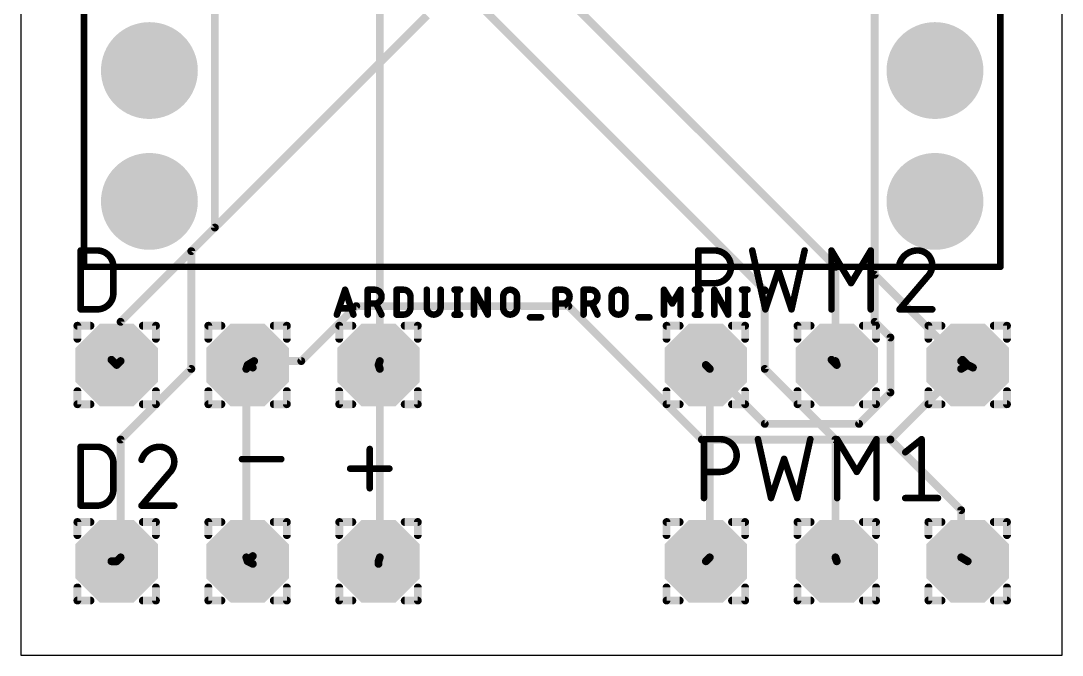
# Model space of a CAD drawing. Extents: x 0 to 20.2, y 38.2 to 79.5.
# Drawn here: x 0.05 to 20.25, y 38.18 to 50.5 of the extents above; entities that cross this region are included whole.
import ezdxf

# ---------------------------------------------------------------- set-up
doc = ezdxf.new("R2010")
doc.units = 0
for name, color, linetype in [('1', 12, 'CONTINUOUS'), ('16', 132, 'CONTINUOUS'), ('17', 110, 'CONTINUOUS'), ('20', 31, 'CONTINUOUS'), ('21', 253, 'CONTINUOUS'), ('23', 53, 'CONTINUOUS'), ('25', 253, 'CONTINUOUS'), ('27', 253, 'CONTINUOUS'), ('51', 253, 'CONTINUOUS')]:
    doc.layers.add(name, color=color, linetype=linetype)

# ---------------------------------------------------------------- blocks, each defined once
blk = doc.blocks.new('OCTAGONP')
at = {"const_width": 0.5}
blk.add_lwpolyline([(-0.25, -0.1036), (-0.25, 0.1036), (-0.1036, 0.25), (0.1036, 0.25), (0.25, 0.1036), (0.25, -0.1036), (0.1036, -0.25), (-0.1036, -0.25), (-0.25, -0.1036), (-0.25, 0.1036)], dxfattribs=at)
blk = doc.blocks.new('ROUNDP')
at = {"const_width": 0.5}
blk.add_lwpolyline([(0, -0.25, 1), (0, 0.25, 1), (0, -0.25)], format="xyb", dxfattribs=at)

msp = doc.modelspace()

# ---------------------------------------------------------------- linework, layer by layer
at = {"layer": '1', "const_width": 0.1524}
for points in [[(16.6116, 44.6532), (16.6116, 65.3796)], [(4.4196, 57.15), (15.8496, 45.72)], [(7.9248, 50.5968), (1.9812, 44.6532)], [(15.8496, 45.72), (15.8496, 43.8912)], [(6.5532, 44.958), (5.4864, 43.8912)], [(10.668, 44.958), (6.5532, 44.958)], [(13.2588, 42.3672), (10.668, 44.958)], [(1.9812, 44.6532), (1.9812, 43.8912)], [(16.9164, 44.3484), (16.6116, 44.6532)], [(16.9164, 43.2816), (16.9164, 44.3484)], [(1.8034, 43.9166), (1.905, 43.815)], [(1.9812, 43.8912), (1.905, 43.815)], [(4.4196, 43.7388), (4.445, 43.815)], [(4.572, 43.8912), (4.445, 43.815)], [(4.5466, 43.7642), (4.445, 43.815)], [(5.4864, 43.8912), (4.572, 43.8912)], [(7.0104, 43.7388), (6.985, 43.815)], [(13.335, 43.815), (14.478, 42.672)], [(15.7734, 43.9166), (15.875, 43.815)], [(15.8496, 43.8912), (15.875, 43.815)], [(18.288, 43.7388), (18.415, 43.815)], [(18.5166, 43.7642), (18.415, 43.815)], [(4.4196, 43.7388), (4.4196, 40.0812)], [(7.0104, 43.7388), (7.0104, 40.0812)], [(18.288, 43.7388), (16.9164, 42.3672)], [(16.3068, 42.672), (16.9164, 43.2816)], [(14.478, 42.672), (16.3068, 42.672)], [(16.9164, 42.3672), (13.2588, 42.3672)], [(16.9164, 42.3672), (18.288, 40.9956)], [(18.288, 40.9956), (18.288, 40.0812)], [(4.4196, 40.0812), (4.445, 40.005)], [(4.5466, 40.1066), (4.445, 40.005)], [(4.5466, 39.9542), (4.445, 40.005)], [(7.0104, 40.0812), (6.985, 40.005)], [(18.288, 40.0812), (18.415, 40.005)]]:
    msp.add_lwpolyline(points, dxfattribs=at)
at = {"layer": '1', "const_width": 0.0762}
for points in [[(15.8877, 45.72, 1), (15.8115, 45.72)], [(15.8227, 45.6931, 1), (15.8765, 45.7469)], [(6.5532, 44.9961, 1), (6.5532, 44.9199)], [(6.5801, 44.9311, 1), (6.5263, 44.9849)], [(10.6949, 44.9849, 1), (10.6411, 44.9311)], [(10.668, 44.9199, 1), (10.668, 44.9961)], [(2.0193, 44.6532, 1), (1.9431, 44.6532)], [(1.9543, 44.6801, 1), (2.0081, 44.6263)], [(16.5735, 44.6532, 1), (16.6497, 44.6532)], [(16.6385, 44.6801, 1), (16.5847, 44.6263)], [(16.9545, 44.3484, 1), (16.8783, 44.3484)], [(16.8895, 44.3215, 1), (16.9433, 44.3753)], [(1.8303, 43.9435, 1), (1.7765, 43.8897)], [(1.8781, 43.8419, 1), (1.9319, 43.7881)], [(1.8781, 43.7881, 1), (1.9319, 43.8419)], [(1.9431, 43.8912, 1), (2.0193, 43.8912)], [(2.0081, 43.8643, 1), (1.9543, 43.9181)], [(4.462, 43.8491, 1), (4.428, 43.7809)], [(4.4254, 43.8477, 1), (4.4646, 43.7823)], [(4.4811, 43.803, 1), (4.4089, 43.827)], [(4.572, 43.9293, 1), (4.572, 43.8531)], [(4.5916, 43.8585, 1), (4.5524, 43.9239)], [(5.4595, 43.9181, 1), (5.5133, 43.8643)], [(5.4864, 43.8531, 1), (5.4864, 43.9293)], [(7.0211, 43.827, 1), (6.9489, 43.803)], [(13.3619, 43.8419, 1), (13.3081, 43.7881)], [(15.8003, 43.9435, 1), (15.7465, 43.8897)], [(15.8115, 43.8912, 1), (15.8877, 43.8912)], [(15.8857, 43.9032, 1), (15.8135, 43.8792)], [(15.8389, 43.803, 1), (15.9111, 43.827)], [(15.8481, 43.7881, 1), (15.9019, 43.8419)], [(18.432, 43.8491, 1), (18.398, 43.7809)], [(18.4346, 43.7823, 1), (18.3954, 43.8477)], [(4.4577, 43.7388, 1), (4.3815, 43.7388)], [(4.3835, 43.7508, 1), (4.4557, 43.7268)], [(4.5296, 43.7301, 1), (4.5636, 43.7983)], [(7.0485, 43.7388, 1), (6.9723, 43.7388)], [(6.9743, 43.7268, 1), (7.0465, 43.7508)], [(18.2684, 43.7715, 1), (18.3076, 43.7061)], [(18.3149, 43.7119, 1), (18.2611, 43.7657)], [(18.4996, 43.7301, 1), (18.5336, 43.7983)], [(16.8783, 43.2816, 1), (16.9545, 43.2816)], [(16.9433, 43.2547, 1), (16.8895, 43.3085)], [(14.478, 42.7101, 1), (14.478, 42.6339)], [(14.4511, 42.6451, 1), (14.5049, 42.6989)], [(16.2799, 42.6989, 1), (16.3337, 42.6451)], [(16.3068, 42.6339, 1), (16.3068, 42.7101)], [(13.2588, 42.4053, 1), (13.2588, 42.3291)], [(13.2319, 42.3403, 1), (13.2857, 42.3941)], [(16.9433, 42.3941, 1), (16.8895, 42.3403)], [(16.8895, 42.3941, 1), (16.9433, 42.3403)], [(16.9164, 42.3291, 1), (16.9164, 42.4053)], [(18.3261, 40.9956, 1), (18.2499, 40.9956)], [(18.2611, 40.9687, 1), (18.3149, 41.0225)], [(4.3815, 40.0812, 1), (4.4577, 40.0812)], [(4.4557, 40.0932, 1), (4.3835, 40.0692)], [(4.462, 40.0391, 1), (4.428, 39.9709)], [(4.4181, 40.0319, 1), (4.4719, 39.9781)], [(4.4089, 39.993, 1), (4.4811, 40.017)], [(4.5735, 40.0797, 1), (4.5197, 40.1335)], [(4.5296, 39.9201, 1), (4.5636, 39.9883)], [(6.9489, 40.017, 1), (7.0211, 39.993)], [(6.9723, 40.0812, 1), (7.0485, 40.0812)], [(7.0465, 40.0692, 1), (6.9743, 40.0932)], [(18.3076, 40.1139, 1), (18.2684, 40.0485)], [(18.2499, 40.0812, 1), (18.3261, 40.0812)], [(18.3954, 39.9723, 1), (18.4346, 40.0377)]]:
    msp.add_lwpolyline(points, format="xyb", dxfattribs=at)
at = {"layer": '16', "const_width": 0.1524}
for points in [[(16.6116, 45.5676), (16.6116, 70.4088)], [(7.0104, 58.9788), (7.0104, 43.8912)], [(3.81, 58.8264), (3.81, 46.482)], [(7.3152, 52.4256), (14.478, 45.2628)], [(3.81, 46.482), (3.3528, 46.0248)], [(3.3528, 46.0248), (3.3528, 43.7388)], [(18.288, 43.8912), (16.6116, 45.5676)], [(14.478, 45.2628), (14.478, 43.7388)], [(7.0104, 43.8912), (6.985, 43.815)], [(13.4112, 43.7388), (13.335, 43.815)], [(18.288, 43.8912), (18.415, 43.815)], [(18.415, 43.815), (18.3134, 43.9166)], [(3.3528, 43.7388), (1.9812, 42.3672)], [(13.4112, 43.7388), (13.4112, 40.0812)], [(14.478, 43.7388), (15.8496, 42.3672)], [(1.9812, 42.3672), (1.9812, 40.0812)], [(15.8496, 42.3672), (15.8496, 40.0812)], [(1.8034, 40.005), (1.905, 40.005)], [(1.9812, 40.0812), (1.905, 40.005)], [(6.985, 39.9542), (6.985, 40.005)], [(13.4112, 40.0812), (13.335, 40.005)], [(15.8496, 40.0812), (15.875, 40.005)]]:
    msp.add_lwpolyline(points, dxfattribs=at)
at = {"layer": '16', "const_width": 0.0762}
for points in [[(3.7719, 46.482, 1), (3.8481, 46.482)], [(3.8369, 46.4551, 1), (3.7831, 46.5089)], [(3.3909, 46.0248, 1), (3.3147, 46.0248)], [(3.3259, 46.0517, 1), (3.3797, 45.9979)], [(16.5735, 45.5676, 1), (16.6497, 45.5676)], [(16.6385, 45.5945, 1), (16.5847, 45.5407)], [(14.5161, 45.2628, 1), (14.4399, 45.2628)], [(14.4511, 45.2359, 1), (14.5049, 45.2897)], [(6.9489, 43.827, 1), (7.0211, 43.803)], [(6.9723, 43.8912, 1), (7.0485, 43.8912)], [(7.0465, 43.8792, 1), (6.9743, 43.9032)], [(13.3619, 43.8419, 1), (13.3081, 43.7881)], [(18.3076, 43.9239, 1), (18.2684, 43.8585)], [(18.2611, 43.8643, 1), (18.3149, 43.9181)], [(18.3403, 43.9435, 1), (18.2865, 43.8897)], [(18.3881, 43.7881, 1), (18.4419, 43.8419)], [(18.3954, 43.7823, 1), (18.4346, 43.8477)], [(3.3147, 43.7388, 1), (3.3909, 43.7388)], [(3.3797, 43.7119, 1), (3.3259, 43.7657)], [(13.4493, 43.7388, 1), (13.3731, 43.7388)], [(13.3843, 43.7119, 1), (13.4381, 43.7657)], [(14.4399, 43.7388, 1), (14.5161, 43.7388)], [(14.5049, 43.7657, 1), (14.4511, 43.7119)], [(2.0193, 42.3672, 1), (1.9431, 42.3672)], [(1.9543, 42.3941, 1), (2.0081, 42.3403)], [(15.8877, 42.3672, 1), (15.8115, 42.3672)], [(15.8227, 42.3403, 1), (15.8765, 42.3941)], [(1.8034, 40.0431, 1), (1.8034, 39.9669)], [(1.8781, 40.0319, 1), (1.9319, 39.9781)], [(1.905, 39.9669, 1), (1.905, 40.0431)], [(1.9431, 40.0812, 1), (2.0193, 40.0812)], [(2.0081, 40.0543, 1), (1.9543, 40.1081)], [(7.0231, 40.005, 1), (6.9469, 40.005)], [(13.3081, 40.0319, 1), (13.3619, 39.9781)], [(13.3731, 40.0812, 1), (13.4493, 40.0812)], [(13.4381, 40.0543, 1), (13.3843, 40.1081)], [(15.8115, 40.0812, 1), (15.8877, 40.0812)], [(15.8857, 40.0932, 1), (15.8135, 40.0692)], [(15.8389, 39.993, 1), (15.9111, 40.017)], [(6.9469, 39.9542, 1), (7.0231, 39.9542)]]:
    msp.add_lwpolyline(points, format="xyb", dxfattribs=at)
at = {"layer": '20'}
for p, q in [((0.0457, 79.4387), (0.0457, 38.1825)), ((20.2478, 38.1825), (20.2478, 79.4387)), ((0.0457, 38.1825), (20.2478, 38.1825))]:
    msp.add_line(p, q, dxfattribs=at)
at = {"layer": '21', "const_width": 0.1524}
for points in [[(1.397, 44.577), (1.143, 44.577)], [(1.143, 44.577), (1.143, 44.323)], [(2.667, 44.577), (2.413, 44.577)], [(2.667, 44.323), (2.667, 44.577)], [(3.937, 44.577), (3.683, 44.577)], [(3.683, 44.577), (3.683, 44.323)], [(5.207, 44.577), (4.953, 44.577)], [(5.207, 44.323), (5.207, 44.577)], [(6.477, 44.577), (6.223, 44.577)], [(6.223, 44.577), (6.223, 44.323)], [(7.747, 44.577), (7.493, 44.577)], [(7.747, 44.323), (7.747, 44.577)], [(12.827, 44.577), (12.573, 44.577)], [(12.573, 44.577), (12.573, 44.323)], [(14.097, 44.577), (13.843, 44.577)], [(14.097, 44.323), (14.097, 44.577)], [(15.367, 44.577), (15.113, 44.577)], [(15.113, 44.577), (15.113, 44.323)], [(16.637, 44.577), (16.383, 44.577)], [(16.637, 44.323), (16.637, 44.577)], [(17.907, 44.577), (17.653, 44.577)], [(17.653, 44.577), (17.653, 44.323)], [(19.177, 44.577), (18.923, 44.577)], [(19.177, 44.323), (19.177, 44.577)], [(1.143, 43.307), (1.143, 43.053)], [(2.667, 43.053), (2.667, 43.307)], [(3.683, 43.307), (3.683, 43.053)], [(5.207, 43.053), (5.207, 43.307)], [(6.223, 43.307), (6.223, 43.053)], [(7.747, 43.053), (7.747, 43.307)], [(12.573, 43.307), (12.573, 43.053)], [(14.097, 43.053), (14.097, 43.307)], [(15.113, 43.307), (15.113, 43.053)], [(16.637, 43.053), (16.637, 43.307)], [(17.653, 43.307), (17.653, 43.053)], [(19.177, 43.053), (19.177, 43.307)], [(1.143, 43.053), (1.397, 43.053)], [(2.413, 43.053), (2.667, 43.053)], [(3.683, 43.053), (3.937, 43.053)], [(4.953, 43.053), (5.207, 43.053)], [(6.223, 43.053), (6.477, 43.053)], [(7.493, 43.053), (7.747, 43.053)], [(12.573, 43.053), (12.827, 43.053)], [(13.843, 43.053), (14.097, 43.053)], [(15.113, 43.053), (15.367, 43.053)], [(16.383, 43.053), (16.637, 43.053)], [(17.653, 43.053), (17.907, 43.053)], [(18.923, 43.053), (19.177, 43.053)], [(1.397, 40.767), (1.143, 40.767)], [(1.143, 40.767), (1.143, 40.513)], [(2.667, 40.767), (2.413, 40.767)], [(2.667, 40.513), (2.667, 40.767)], [(3.937, 40.767), (3.683, 40.767)], [(3.683, 40.767), (3.683, 40.513)], [(5.207, 40.767), (4.953, 40.767)], [(5.207, 40.513), (5.207, 40.767)], [(6.477, 40.767), (6.223, 40.767)], [(6.223, 40.767), (6.223, 40.513)], [(7.747, 40.767), (7.493, 40.767)], [(7.747, 40.513), (7.747, 40.767)], [(12.827, 40.767), (12.573, 40.767)], [(12.573, 40.767), (12.573, 40.513)], [(14.097, 40.767), (13.843, 40.767)], [(14.097, 40.513), (14.097, 40.767)], [(15.367, 40.767), (15.113, 40.767)], [(15.113, 40.767), (15.113, 40.513)], [(16.637, 40.767), (16.383, 40.767)], [(16.637, 40.513), (16.637, 40.767)], [(17.907, 40.767), (17.653, 40.767)], [(17.653, 40.767), (17.653, 40.513)], [(19.177, 40.767), (18.923, 40.767)], [(19.177, 40.513), (19.177, 40.767)], [(1.143, 39.497), (1.143, 39.243)], [(2.667, 39.243), (2.667, 39.497)], [(3.683, 39.497), (3.683, 39.243)], [(5.207, 39.243), (5.207, 39.497)], [(6.223, 39.497), (6.223, 39.243)], [(7.747, 39.243), (7.747, 39.497)], [(12.573, 39.497), (12.573, 39.243)], [(14.097, 39.243), (14.097, 39.497)], [(15.113, 39.497), (15.113, 39.243)], [(16.637, 39.243), (16.637, 39.497)], [(17.653, 39.497), (17.653, 39.243)], [(19.177, 39.243), (19.177, 39.497)], [(1.143, 39.243), (1.397, 39.243)], [(2.413, 39.243), (2.667, 39.243)], [(3.683, 39.243), (3.937, 39.243)], [(4.953, 39.243), (5.207, 39.243)], [(6.223, 39.243), (6.477, 39.243)], [(7.493, 39.243), (7.747, 39.243)], [(12.573, 39.243), (12.827, 39.243)], [(13.843, 39.243), (14.097, 39.243)], [(15.113, 39.243), (15.367, 39.243)], [(16.383, 39.243), (16.637, 39.243)], [(17.653, 39.243), (17.907, 39.243)], [(18.923, 39.243), (19.177, 39.243)]]:
    msp.add_lwpolyline(points, dxfattribs=at)
at = {"layer": '21', "const_width": 0.0762}
for points in [[(1.143, 44.6151, 1), (1.143, 44.5389)], [(1.1811, 44.577, 1), (1.1049, 44.577)], [(1.397, 44.5389, 1), (1.397, 44.6151)], [(2.413, 44.6151, 1), (2.413, 44.5389)], [(2.7051, 44.577, 1), (2.6289, 44.577)], [(2.667, 44.5389, 1), (2.667, 44.6151)], [(3.683, 44.6151, 1), (3.683, 44.5389)], [(3.7211, 44.577, 1), (3.6449, 44.577)], [(3.937, 44.5389, 1), (3.937, 44.6151)], [(4.953, 44.6151, 1), (4.953, 44.5389)], [(5.2451, 44.577, 1), (5.1689, 44.577)], [(5.207, 44.5389, 1), (5.207, 44.6151)], [(6.223, 44.6151, 1), (6.223, 44.5389)], [(6.2611, 44.577, 1), (6.1849, 44.577)], [(6.477, 44.5389, 1), (6.477, 44.6151)], [(7.493, 44.6151, 1), (7.493, 44.5389)], [(7.7851, 44.577, 1), (7.7089, 44.577)], [(7.747, 44.5389, 1), (7.747, 44.6151)], [(12.573, 44.6151, 1), (12.573, 44.5389)], [(12.6111, 44.577, 1), (12.5349, 44.577)], [(12.827, 44.5389, 1), (12.827, 44.6151)], [(13.843, 44.6151, 1), (13.843, 44.5389)], [(14.1351, 44.577, 1), (14.0589, 44.577)], [(14.097, 44.5389, 1), (14.097, 44.6151)], [(15.113, 44.6151, 1), (15.113, 44.5389)], [(15.1511, 44.577, 1), (15.0749, 44.577)], [(15.367, 44.5389, 1), (15.367, 44.6151)], [(16.383, 44.6151, 1), (16.383, 44.5389)], [(16.6751, 44.577, 1), (16.5989, 44.577)], [(16.637, 44.5389, 1), (16.637, 44.6151)], [(17.653, 44.6151, 1), (17.653, 44.5389)], [(17.6911, 44.577, 1), (17.6149, 44.577)], [(17.907, 44.5389, 1), (17.907, 44.6151)], [(18.923, 44.6151, 1), (18.923, 44.5389)], [(19.2151, 44.577, 1), (19.1389, 44.577)], [(19.177, 44.5389, 1), (19.177, 44.6151)], [(1.1049, 44.323, 1), (1.1811, 44.323)], [(2.6289, 44.323, 1), (2.7051, 44.323)], [(3.6449, 44.323, 1), (3.7211, 44.323)], [(5.1689, 44.323, 1), (5.2451, 44.323)], [(6.1849, 44.323, 1), (6.2611, 44.323)], [(7.7089, 44.323, 1), (7.7851, 44.323)], [(12.5349, 44.323, 1), (12.6111, 44.323)], [(14.0589, 44.323, 1), (14.1351, 44.323)], [(15.0749, 44.323, 1), (15.1511, 44.323)], [(16.5989, 44.323, 1), (16.6751, 44.323)], [(17.6149, 44.323, 1), (17.6911, 44.323)], [(19.1389, 44.323, 1), (19.2151, 44.323)], [(1.1811, 43.307, 1), (1.1049, 43.307)], [(2.7051, 43.307, 1), (2.6289, 43.307)], [(3.7211, 43.307, 1), (3.6449, 43.307)], [(5.2451, 43.307, 1), (5.1689, 43.307)], [(6.2611, 43.307, 1), (6.1849, 43.307)], [(7.7851, 43.307, 1), (7.7089, 43.307)], [(12.6111, 43.307, 1), (12.5349, 43.307)], [(14.1351, 43.307, 1), (14.0589, 43.307)], [(15.1511, 43.307, 1), (15.0749, 43.307)], [(16.6751, 43.307, 1), (16.5989, 43.307)], [(17.6911, 43.307, 1), (17.6149, 43.307)], [(19.2151, 43.307, 1), (19.1389, 43.307)], [(1.143, 43.0911, 1), (1.143, 43.0149)], [(1.1049, 43.053, 1), (1.1811, 43.053)], [(1.397, 43.0149, 1), (1.397, 43.0911)], [(2.413, 43.0911, 1), (2.413, 43.0149)], [(2.6289, 43.053, 1), (2.7051, 43.053)], [(2.667, 43.0149, 1), (2.667, 43.0911)], [(3.683, 43.0911, 1), (3.683, 43.0149)], [(3.6449, 43.053, 1), (3.7211, 43.053)], [(3.937, 43.0149, 1), (3.937, 43.0911)], [(4.953, 43.0911, 1), (4.953, 43.0149)], [(5.1689, 43.053, 1), (5.2451, 43.053)], [(5.207, 43.0149, 1), (5.207, 43.0911)], [(6.223, 43.0911, 1), (6.223, 43.0149)], [(6.1849, 43.053, 1), (6.2611, 43.053)], [(6.477, 43.0149, 1), (6.477, 43.0911)], [(7.493, 43.0911, 1), (7.493, 43.0149)], [(7.7089, 43.053, 1), (7.7851, 43.053)], [(7.747, 43.0149, 1), (7.747, 43.0911)], [(12.573, 43.0911, 1), (12.573, 43.0149)], [(12.5349, 43.053, 1), (12.6111, 43.053)], [(12.827, 43.0149, 1), (12.827, 43.0911)], [(13.843, 43.0911, 1), (13.843, 43.0149)], [(14.0589, 43.053, 1), (14.1351, 43.053)], [(14.097, 43.0149, 1), (14.097, 43.0911)], [(15.113, 43.0911, 1), (15.113, 43.0149)], [(15.0749, 43.053, 1), (15.1511, 43.053)], [(15.367, 43.0149, 1), (15.367, 43.0911)], [(16.383, 43.0911, 1), (16.383, 43.0149)], [(16.5989, 43.053, 1), (16.6751, 43.053)], [(16.637, 43.0149, 1), (16.637, 43.0911)], [(17.653, 43.0911, 1), (17.653, 43.0149)], [(17.6149, 43.053, 1), (17.6911, 43.053)], [(17.907, 43.0149, 1), (17.907, 43.0911)], [(18.923, 43.0911, 1), (18.923, 43.0149)], [(19.1389, 43.053, 1), (19.2151, 43.053)], [(19.177, 43.0149, 1), (19.177, 43.0911)], [(1.143, 40.8051, 1), (1.143, 40.7289)], [(1.1811, 40.767, 1), (1.1049, 40.767)], [(1.397, 40.7289, 1), (1.397, 40.8051)], [(2.413, 40.8051, 1), (2.413, 40.7289)], [(2.7051, 40.767, 1), (2.6289, 40.767)], [(2.667, 40.7289, 1), (2.667, 40.8051)], [(3.683, 40.8051, 1), (3.683, 40.7289)], [(3.7211, 40.767, 1), (3.6449, 40.767)], [(3.937, 40.7289, 1), (3.937, 40.8051)], [(4.953, 40.8051, 1), (4.953, 40.7289)], [(5.2451, 40.767, 1), (5.1689, 40.767)], [(5.207, 40.7289, 1), (5.207, 40.8051)], [(6.223, 40.8051, 1), (6.223, 40.7289)], [(6.2611, 40.767, 1), (6.1849, 40.767)], [(6.477, 40.7289, 1), (6.477, 40.8051)], [(7.493, 40.8051, 1), (7.493, 40.7289)], [(7.7851, 40.767, 1), (7.7089, 40.767)], [(7.747, 40.7289, 1), (7.747, 40.8051)], [(12.573, 40.8051, 1), (12.573, 40.7289)], [(12.6111, 40.767, 1), (12.5349, 40.767)], [(12.827, 40.7289, 1), (12.827, 40.8051)], [(13.843, 40.8051, 1), (13.843, 40.7289)], [(14.1351, 40.767, 1), (14.0589, 40.767)], [(14.097, 40.7289, 1), (14.097, 40.8051)], [(15.113, 40.8051, 1), (15.113, 40.7289)], [(15.1511, 40.767, 1), (15.0749, 40.767)], [(15.367, 40.7289, 1), (15.367, 40.8051)], [(16.383, 40.8051, 1), (16.383, 40.7289)], [(16.6751, 40.767, 1), (16.5989, 40.767)], [(16.637, 40.7289, 1), (16.637, 40.8051)], [(17.653, 40.8051, 1), (17.653, 40.7289)], [(17.6911, 40.767, 1), (17.6149, 40.767)], [(17.907, 40.7289, 1), (17.907, 40.8051)], [(18.923, 40.8051, 1), (18.923, 40.7289)], [(19.2151, 40.767, 1), (19.1389, 40.767)], [(19.177, 40.7289, 1), (19.177, 40.8051)], [(1.1049, 40.513, 1), (1.1811, 40.513)], [(2.6289, 40.513, 1), (2.7051, 40.513)], [(3.6449, 40.513, 1), (3.7211, 40.513)], [(5.1689, 40.513, 1), (5.2451, 40.513)], [(6.1849, 40.513, 1), (6.2611, 40.513)], [(7.7089, 40.513, 1), (7.7851, 40.513)], [(12.5349, 40.513, 1), (12.6111, 40.513)], [(14.0589, 40.513, 1), (14.1351, 40.513)], [(15.0749, 40.513, 1), (15.1511, 40.513)], [(16.5989, 40.513, 1), (16.6751, 40.513)], [(17.6149, 40.513, 1), (17.6911, 40.513)], [(19.1389, 40.513, 1), (19.2151, 40.513)], [(1.1811, 39.497, 1), (1.1049, 39.497)], [(2.7051, 39.497, 1), (2.6289, 39.497)], [(3.7211, 39.497, 1), (3.6449, 39.497)], [(5.2451, 39.497, 1), (5.1689, 39.497)], [(6.2611, 39.497, 1), (6.1849, 39.497)], [(7.7851, 39.497, 1), (7.7089, 39.497)], [(12.6111, 39.497, 1), (12.5349, 39.497)], [(14.1351, 39.497, 1), (14.0589, 39.497)], [(15.1511, 39.497, 1), (15.0749, 39.497)], [(16.6751, 39.497, 1), (16.5989, 39.497)], [(17.6911, 39.497, 1), (17.6149, 39.497)], [(19.2151, 39.497, 1), (19.1389, 39.497)], [(1.143, 39.2811, 1), (1.143, 39.2049)], [(1.1049, 39.243, 1), (1.1811, 39.243)], [(1.397, 39.2049, 1), (1.397, 39.2811)], [(2.413, 39.2811, 1), (2.413, 39.2049)], [(2.6289, 39.243, 1), (2.7051, 39.243)], [(2.667, 39.2049, 1), (2.667, 39.2811)], [(3.683, 39.2811, 1), (3.683, 39.2049)], [(3.6449, 39.243, 1), (3.7211, 39.243)], [(3.937, 39.2049, 1), (3.937, 39.2811)], [(4.953, 39.2811, 1), (4.953, 39.2049)], [(5.1689, 39.243, 1), (5.2451, 39.243)], [(5.207, 39.2049, 1), (5.207, 39.2811)], [(6.223, 39.2811, 1), (6.223, 39.2049)], [(6.1849, 39.243, 1), (6.2611, 39.243)], [(6.477, 39.2049, 1), (6.477, 39.2811)], [(7.493, 39.2811, 1), (7.493, 39.2049)], [(7.7089, 39.243, 1), (7.7851, 39.243)], [(7.747, 39.2049, 1), (7.747, 39.2811)], [(12.573, 39.2811, 1), (12.573, 39.2049)], [(12.5349, 39.243, 1), (12.6111, 39.243)], [(12.827, 39.2049, 1), (12.827, 39.2811)], [(13.843, 39.2811, 1), (13.843, 39.2049)], [(14.0589, 39.243, 1), (14.1351, 39.243)], [(14.097, 39.2049, 1), (14.097, 39.2811)], [(15.113, 39.2811, 1), (15.113, 39.2049)], [(15.0749, 39.243, 1), (15.1511, 39.243)], [(15.367, 39.2049, 1), (15.367, 39.2811)], [(16.383, 39.2811, 1), (16.383, 39.2049)], [(16.5989, 39.243, 1), (16.6751, 39.243)], [(16.637, 39.2049, 1), (16.637, 39.2811)], [(17.653, 39.2811, 1), (17.653, 39.2049)], [(17.6149, 39.243, 1), (17.6911, 39.243)], [(17.907, 39.2049, 1), (17.907, 39.2811)], [(18.923, 39.2811, 1), (18.923, 39.2049)], [(19.1389, 39.243, 1), (19.2151, 39.243)], [(19.177, 39.2049, 1), (19.177, 39.2811)]]:
    msp.add_lwpolyline(points, format="xyb", dxfattribs=at)
at = {"layer": '23'}
for p in [(1.905, 43.815), (4.445, 43.815), (6.985, 43.815), (13.335, 43.815), (15.875, 43.815), (18.415, 43.815), (1.905, 40.005), (4.445, 40.005), (6.985, 40.005), (13.335, 40.005), (15.875, 40.005), (18.415, 40.005)]:
    msp.add_point(p, dxfattribs=at)
at = {"layer": '25'}
for points, const_width in [([(1.2065, 46.0693, 1), (1.2065, 46.0057)], 0.0635), ([(1.2383, 46.0375, 1), (1.1748, 46.0375)], 0.0635), ([(1.524, 46.0693, 1), (1.524, 46.0057)], 0.0635), ([(1.8415, 45.72, 0.4142), (1.524, 46.0375)], 0.127), ([(1.524, 46.0057, 1), (1.524, 46.0693)], 0.0635), ([(13.1877, 46.0693, 1), (13.1877, 46.0057)], 0.0635), ([(13.2194, 46.0375, 1), (13.1559, 46.0375)], 0.0635), ([(13.5052, 46.0693, 1), (13.5052, 46.0057)], 0.0635), ([(13.5052, 45.4025, 1), (13.5052, 46.0375)], 0.127), ([(13.5052, 46.0057, 1), (13.5052, 46.0693)], 0.0635), ([(14.2664, 46.0444, 1), (14.2044, 46.0306)], 0.0635), ([(15.2824, 46.0306, 1), (15.2204, 46.0444)], 0.0635), ([(15.8039, 46.0375, 1), (15.7404, 46.0375)], 0.0635), ([(15.7994, 46.0538, 1), (15.7449, 46.0212)], 0.0635), ([(16.5659, 46.0375, 1), (16.5024, 46.0375)], 0.0635), ([(16.5614, 46.0212, 1), (16.5069, 46.0538)], 0.0635), ([(17.4422, 46.0375, 0.3252), (17.0929, 45.7835)], 0.127), ([(17.4422, 46.0693, 1), (17.4422, 46.0057)], 0.0635), ([(17.7279, 45.7518, 0.4142), (17.4422, 46.0375)], 0.127), ([(17.4422, 46.0057, 1), (17.4422, 46.0693)], 0.0635), ([(1.8733, 45.72, 1), (1.8098, 45.72)], 0.0635), ([(1.8098, 45.72, 1), (1.8733, 45.72)], 0.0635), ([(14.7735, 45.6665, 1), (14.7133, 45.6465)], 0.0635), ([(14.7735, 45.6465, 1), (14.7133, 45.6665)], 0.0635), ([(17.0627, 45.7933, 1), (17.1231, 45.7737)], 0.0635), ([(17.6327, 45.5295, 0.2053), (17.7279, 45.7518)], 0.127), ([(17.7597, 45.7518, 1), (17.6962, 45.7517)], 0.0635), ([(17.6962, 45.7518, 1), (17.7597, 45.7518)], 0.0635), ([(13.1877, 45.4343, 1), (13.1877, 45.3708)], 0.0635), ([(13.5052, 45.4343, 1), (13.5052, 45.3708)], 0.0635), ([(13.5052, 45.3708, 1), (13.5052, 45.4343)], 0.0635), ([(17.6108, 45.5525, 1), (17.6546, 45.5065)], 0.0635), ([(17.6569, 45.5089, 1), (17.6085, 45.5501)], 0.0635), ([(1.524, 44.8945, 0.4142), (1.8415, 45.212)], 0.127), ([(1.8733, 45.212, 1), (1.8098, 45.212)], 0.0635), ([(16.1259, 45.4188, 1), (16.1804, 45.3862)], 0.0635), ([(16.1259, 45.3862, 1), (16.1804, 45.4188)], 0.0635), ([(1.8098, 45.212, 1), (1.8733, 45.212)], 0.0635), ([(1.2065, 44.9263, 1), (1.2065, 44.8627)], 0.0635), ([(1.1748, 44.8945, 1), (1.2383, 44.8945)], 0.0635), ([(1.524, 44.9263, 1), (1.524, 44.8627)], 0.0635), ([(1.524, 44.8627, 1), (1.524, 44.9263)], 0.0635), ([(13.1559, 44.8945, 1), (13.2194, 44.8945)], 0.0635), ([(14.4593, 44.9045, 1), (14.5195, 44.8845)], 0.0635), ([(14.4584, 44.8876, 1), (14.5204, 44.9014)], 0.0635), ([(14.9664, 44.9014, 1), (15.0284, 44.8876)], 0.0635), ([(14.9673, 44.8845, 1), (15.0275, 44.9045)], 0.0635), ([(15.7404, 44.8945, 1), (15.8039, 44.8945)], 0.0635), ([(16.5024, 44.8945, 1), (16.5659, 44.8945)], 0.0635), ([(17.0929, 44.9263, 1), (17.0929, 44.8627)], 0.0635), ([(17.0687, 44.9151, 1), (17.1171, 44.8739)], 0.0635), ([(17.7279, 44.8627, 1), (17.7279, 44.9263)], 0.0635), ([(13.3299, 42.3748, 1), (13.2664, 42.3748)], 0.0635), ([(13.2982, 42.4066, 1), (13.2982, 42.3431)], 0.0635), ([(13.6157, 41.7398, 1), (13.6157, 42.3748)], 0.127), ([(13.6157, 42.4066, 1), (13.6157, 42.3431)], 0.0635), ([(13.6157, 42.3431, 1), (13.6157, 42.4066)], 0.0635), ([(14.3769, 42.3817, 1), (14.3149, 42.3679)], 0.0635), ([(15.3929, 42.3679, 1), (15.3309, 42.3817)], 0.0635), ([(15.9144, 42.3748, 1), (15.8509, 42.3748)], 0.0635), ([(15.9098, 42.3912, 1), (15.8554, 42.3585)], 0.0635), ([(16.6764, 42.3748, 1), (16.6129, 42.3748)], 0.0635), ([(16.6718, 42.3585, 1), (16.6174, 42.3912)], 0.0635), ([(17.5527, 42.3748, 1), (17.4892, 42.3748)], 0.0635), ([(17.5408, 42.35, 1), (17.5011, 42.3996)], 0.0635), ([(1.2065, 42.2593, 1), (1.2065, 42.1957)], 0.0635), ([(1.2383, 42.2275, 1), (1.1748, 42.2275)], 0.0635), ([(1.524, 42.2593, 1), (1.524, 42.1957)], 0.0635), ([(1.8415, 41.91, 0.4142), (1.524, 42.2275)], 0.127), ([(1.524, 42.1957, 1), (1.524, 42.2593)], 0.0635), ([(2.7369, 42.2275, 0.3252), (2.3876, 41.9735)], 0.127), ([(2.7369, 42.2593, 1), (2.7369, 42.1957)], 0.0635), ([(3.0226, 41.9417, 0.4142), (2.7369, 42.2275)], 0.127), ([(2.7368, 42.1957, 1), (2.7369, 42.2593)], 0.0635), ([(6.8466, 42.1843, 1), (6.7831, 42.1843)], 0.0635), ([(4.3358, 42.0192, 1), (4.3358, 41.9557)], 0.0635), ([(5.0978, 41.9557, 1), (5.0978, 42.0192)], 0.0635), ([(14.884, 42.0039, 1), (14.8238, 41.9838)], 0.0635), ([(14.884, 41.9838, 1), (14.8238, 42.0039)], 0.0635), ([(17.1836, 42.1456, 1), (17.2233, 42.096)], 0.0635), ([(1.8733, 41.91, 1), (1.8098, 41.91)], 0.0635), ([(1.8098, 41.91, 1), (1.8733, 41.91)], 0.0635), ([(2.3574, 41.9833, 1), (2.4178, 41.9637)], 0.0635), ([(2.9274, 41.7195, 0.2053), (3.0226, 41.9417)], 0.127), ([(3.0543, 41.9418, 1), (2.9909, 41.9417)], 0.0635), ([(2.9909, 41.9417, 1), (3.0544, 41.9417)], 0.0635), ([(6.4338, 41.8351, 1), (6.4338, 41.7716)], 0.0635), ([(7.1958, 41.7716, 1), (7.1958, 41.8351)], 0.0635), ([(2.9055, 41.7425, 1), (2.9492, 41.6965)], 0.0635), ([(2.9515, 41.6989, 1), (2.9032, 41.7401)], 0.0635), ([(13.2982, 41.7716, 1), (13.2982, 41.7081)], 0.0635), ([(13.6157, 41.7716, 1), (13.6157, 41.7081)], 0.0635), ([(13.6157, 41.7081, 1), (13.6157, 41.7716)], 0.0635), ([(16.2364, 41.7562, 1), (16.2908, 41.7235)], 0.0635), ([(16.2364, 41.7235, 1), (16.2908, 41.7562)], 0.0635), ([(1.524, 41.0845, 0.4142), (1.8415, 41.402)], 0.127), ([(1.8733, 41.402, 1), (1.8098, 41.402)], 0.0635), ([(1.8098, 41.402, 1), (1.8733, 41.402)], 0.0635), ([(6.7831, 41.4223, 1), (6.8466, 41.4223)], 0.0635), ([(13.2664, 41.2318, 1), (13.3299, 41.2318)], 0.0635), ([(14.5698, 41.2419, 1), (14.63, 41.2218)], 0.0635), ([(14.5689, 41.2249, 1), (14.6309, 41.2387)], 0.0635), ([(15.0769, 41.2387, 1), (15.1389, 41.2249)], 0.0635), ([(15.0778, 41.2218, 1), (15.138, 41.2419)], 0.0635), ([(15.8509, 41.2318, 1), (15.9144, 41.2318)], 0.0635), ([(16.6129, 41.2318, 1), (16.6764, 41.2318)], 0.0635), ([(17.2034, 41.2636, 1), (17.2034, 41.2001)], 0.0635), ([(17.4892, 41.2318, 1), (17.5527, 41.2318)], 0.0635), ([(17.8384, 41.2001, 1), (17.8384, 41.2636)], 0.0635), ([(1.2065, 41.1163, 1), (1.2065, 41.0527)], 0.0635), ([(1.1748, 41.0845, 1), (1.2383, 41.0845)], 0.0635), ([(1.524, 41.1163, 1), (1.524, 41.0527)], 0.0635), ([(1.524, 41.0527, 1), (1.524, 41.1163)], 0.0635), ([(2.3876, 41.1163, 1), (2.3876, 41.0527)], 0.0635), ([(2.3634, 41.1051, 1), (2.4118, 41.0639)], 0.0635), ([(3.0226, 41.0527, 1), (3.0226, 41.1163)], 0.0635)]:
    msp.add_lwpolyline(points, format="xyb", dxfattribs=dict(at, const_width=const_width))
at = {"layer": '25', "const_width": 0.127}
for points in [[(1.2065, 44.8945), (1.2065, 46.0375)], [(1.2065, 46.0375), (1.524, 46.0375)], [(13.1877, 44.8945), (13.1877, 46.0375)], [(13.1877, 46.0375), (13.5052, 46.0375)], [(14.2354, 46.0375), (14.4894, 44.8945)], [(14.9974, 44.8945), (15.2514, 46.0375)], [(15.7721, 44.8945), (15.7721, 46.0375)], [(15.7721, 46.0375), (16.1531, 45.4025)], [(16.1531, 45.4025), (16.5341, 46.0375)], [(16.5341, 46.0375), (16.5341, 44.8945)], [(1.8415, 45.72), (1.8415, 45.212)], [(14.4894, 44.8945), (14.7434, 45.6565)], [(14.7434, 45.6565), (14.9974, 44.8945)], [(13.5052, 45.4025), (13.1877, 45.4025)], [(17.6327, 45.5295), (17.0929, 44.8945)], [(1.524, 44.8945), (1.2065, 44.8945)], [(17.0929, 44.8945), (17.7279, 44.8945)], [(13.2982, 41.2318), (13.2982, 42.3748)], [(13.2982, 42.3748), (13.6157, 42.3748)], [(14.3459, 42.3748), (14.5999, 41.2318)], [(15.1079, 41.2318), (15.3619, 42.3748)], [(15.8826, 41.2318), (15.8826, 42.3748)], [(15.8826, 42.3748), (16.2636, 41.7398)], [(16.2636, 41.7398), (16.6446, 42.3748)], [(16.6446, 42.3748), (16.6446, 41.2318)], [(17.2034, 42.1208), (17.5209, 42.3748)], [(17.5209, 42.3748), (17.5209, 41.2318)], [(1.2065, 41.0845), (1.2065, 42.2275)], [(1.2065, 42.2275), (1.524, 42.2275)], [(6.8148, 41.4223), (6.8148, 42.1843)], [(4.3358, 41.9875), (5.0978, 41.9875)], [(14.5999, 41.2318), (14.8539, 41.9938)], [(14.8539, 41.9938), (15.1079, 41.2318)], [(1.8415, 41.91), (1.8415, 41.402)], [(6.4338, 41.8033), (7.1958, 41.8033)], [(2.9274, 41.7195), (2.3876, 41.0845)], [(13.6157, 41.7398), (13.2982, 41.7398)], [(17.2034, 41.2318), (17.8384, 41.2318)], [(1.524, 41.0845), (1.2065, 41.0845)], [(2.3876, 41.0845), (3.0226, 41.0845)]]:
    msp.add_lwpolyline(points, dxfattribs=at)
at = {"layer": '27', "const_width": 0.127}
for points in [[(6.1757, 44.7929), (6.3366, 45.2755)], [(6.3366, 45.2755), (6.4975, 44.7929)], [(6.7758, 44.7929), (6.7758, 45.2755)], [(6.7758, 45.2755), (6.9099, 45.2755)], [(7.3364, 44.7929), (7.3364, 45.2755)], [(7.3364, 45.2755), (7.4704, 45.2755)], [(7.9216, 45.2755), (7.9216, 44.927)], [(8.1897, 44.927), (8.1897, 45.2755)], [(8.4592, 45.2755), (8.5665, 45.2755)], [(8.5129, 45.2755), (8.5129, 44.7929)], [(8.836, 44.7929), (8.836, 45.2755)], [(8.836, 45.2755), (9.1041, 44.7929)], [(9.1041, 44.7929), (9.1041, 45.2755)], [(10.4234, 44.7929), (10.4234, 45.2755)], [(10.4234, 45.2755), (10.5575, 45.2755)], [(10.9638, 44.7929), (10.9638, 45.2755)], [(10.9638, 45.2755), (11.0978, 45.2755)], [(12.5216, 44.7929), (12.5216, 45.2755)], [(12.5216, 45.2755), (12.6825, 45.0074)], [(12.6825, 45.0074), (12.8434, 45.2755)], [(12.8434, 45.2755), (12.8434, 44.7929)], [(13.1226, 45.2755), (13.2299, 45.2755)], [(13.1763, 45.2755), (13.1763, 44.7929)], [(13.4994, 44.7929), (13.4994, 45.2755)], [(13.4994, 45.2755), (13.7675, 44.7929)], [(13.7675, 44.7929), (13.7675, 45.2755)], [(14.037, 45.2755), (14.1443, 45.2755)], [(14.0907, 45.2755), (14.0907, 44.7929)], [(6.9099, 45.0074), (6.7758, 45.0074)], [(7.0439, 44.7929), (6.9367, 45.0074)], [(7.6045, 45.1414), (7.6045, 44.927)], [(9.4029, 44.927), (9.4029, 45.1414)], [(9.671, 45.1414), (9.671, 44.927)], [(10.5575, 45.0074), (10.4234, 45.0074)], [(11.0978, 45.0074), (10.9638, 45.0074)], [(11.2319, 44.7929), (11.1246, 45.0074)], [(11.506, 44.927), (11.506, 45.1414)], [(11.7741, 45.1414), (11.7741, 44.927)], [(6.4572, 44.9136), (6.2159, 44.9136)], [(7.4704, 44.7929), (7.3364, 44.7929)], [(8.4592, 44.7929), (8.5665, 44.7929)], [(13.1226, 44.7929), (13.2299, 44.7929)], [(14.037, 44.7929), (14.1443, 44.7929)], [(9.9235, 44.7393), (10.138, 44.7393)], [(12.0266, 44.7393), (12.2411, 44.7393)]]:
    msp.add_lwpolyline(points, dxfattribs=at)
at = {"layer": '27'}
for points, const_width in [([(6.3667, 45.2855, 1), (6.3065, 45.2655)], 0.0635), ([(6.3667, 45.2655, 1), (6.3065, 45.2855)], 0.0635), ([(6.7758, 45.3073, 1), (6.7758, 45.2437)], 0.0635), ([(6.8076, 45.2755, 1), (6.7441, 45.2755)], 0.0635), ([(6.9099, 45.3073, 1), (6.9099, 45.2437)], 0.0635), ([(6.9099, 45.0074, 1), (6.9099, 45.2755)], 0.127), ([(6.9099, 45.2437, 1), (6.9099, 45.3073)], 0.0635), ([(7.3681, 45.2755, 1), (7.3046, 45.2755)], 0.0635), ([(7.3364, 45.3073, 1), (7.3364, 45.2437)], 0.0635), ([(7.4704, 45.3073, 1), (7.4704, 45.2437)], 0.0635), ([(7.6045, 45.1414, 0.4142), (7.4704, 45.2755)], 0.127), ([(7.4704, 45.2437, 1), (7.4704, 45.3073)], 0.0635), ([(7.9534, 45.2755, 1), (7.8899, 45.2755)], 0.0635), ([(8.2215, 45.2755, 1), (8.158, 45.2755)], 0.0635), ([(8.4592, 45.3073, 1), (8.4592, 45.2437)], 0.0635), ([(8.5446, 45.2755, 1), (8.4811, 45.2755)], 0.0635), ([(8.5665, 45.2437, 1), (8.5665, 45.3073)], 0.0635), ([(8.8677, 45.2755, 1), (8.8042, 45.2755)], 0.0635), ([(8.8638, 45.2909, 1), (8.8082, 45.2601)], 0.0635), ([(9.1359, 45.2755, 1), (9.0724, 45.2755)], 0.0635), ([(9.671, 45.1414, 1), (9.4029, 45.1414)], 0.127), ([(10.4234, 45.3073, 1), (10.4234, 45.2437)], 0.0635), ([(10.4552, 45.2755, 1), (10.3917, 45.2755)], 0.0635), ([(10.5575, 45.3073, 1), (10.5575, 45.2437)], 0.0635), ([(10.5575, 45.0074, 1), (10.5575, 45.2755)], 0.127), ([(10.5575, 45.2437, 1), (10.5575, 45.3073)], 0.0635), ([(10.9638, 45.3073, 1), (10.9638, 45.2437)], 0.0635), ([(10.9955, 45.2755, 1), (10.932, 45.2755)], 0.0635), ([(11.0978, 45.3073, 1), (11.0978, 45.2437)], 0.0635), ([(11.0978, 45.0074, 1), (11.0978, 45.2755)], 0.127), ([(11.0978, 45.2437, 1), (11.0978, 45.3073)], 0.0635), ([(11.7741, 45.1414, 1), (11.506, 45.1414)], 0.127), ([(12.5488, 45.2918, 1), (12.4944, 45.2592)], 0.0635), ([(12.5534, 45.2755, 1), (12.4899, 45.2755)], 0.0635), ([(12.8751, 45.2755, 1), (12.8116, 45.2755)], 0.0635), ([(12.8706, 45.2592, 1), (12.8161, 45.2918)], 0.0635), ([(13.1226, 45.3073, 1), (13.1226, 45.2437)], 0.0635), ([(13.208, 45.2755, 1), (13.1445, 45.2755)], 0.0635), ([(13.2299, 45.2437, 1), (13.2299, 45.3073)], 0.0635), ([(13.5312, 45.2755, 1), (13.4677, 45.2755)], 0.0635), ([(13.5272, 45.2909, 1), (13.4717, 45.2601)], 0.0635), ([(13.7993, 45.2755, 1), (13.7358, 45.2755)], 0.0635), ([(14.037, 45.3073, 1), (14.037, 45.2437)], 0.0635), ([(14.1224, 45.2755, 1), (14.0589, 45.2755)], 0.0635), ([(14.1443, 45.2437, 1), (14.1443, 45.3073)], 0.0635), ([(6.7758, 45.0391, 1), (6.7758, 44.9756)], 0.0635), ([(6.9099, 45.0391, 1), (6.9099, 44.9756)], 0.0635), ([(6.9651, 45.0216, 1), (6.9083, 44.9932)], 0.0635), ([(6.9099, 44.9756, 1), (6.9099, 45.0391)], 0.0635), ([(7.6362, 45.1414, 1), (7.5727, 45.1414)], 0.0635), ([(7.5727, 45.1414, 1), (7.6362, 45.1414)], 0.0635), ([(9.4347, 45.1414, 1), (9.3712, 45.1414)], 0.0635), ([(9.3712, 45.1414, 1), (9.4347, 45.1414)], 0.0635), ([(9.7028, 45.1414, 1), (9.6393, 45.1414)], 0.0635), ([(9.6393, 45.1414, 1), (9.7028, 45.1414)], 0.0635), ([(10.4234, 45.0391, 1), (10.4234, 44.9756)], 0.0635), ([(10.5575, 45.0391, 1), (10.5575, 44.9756)], 0.0635), ([(10.5575, 44.9756, 1), (10.5575, 45.0391)], 0.0635), ([(10.9638, 45.0391, 1), (10.9638, 44.9756)], 0.0635), ([(11.0978, 45.0391, 1), (11.0978, 44.9756)], 0.0635), ([(11.153, 45.0216, 1), (11.0962, 44.9932)], 0.0635), ([(11.0978, 44.9756, 1), (11.0978, 45.0391)], 0.0635), ([(11.5378, 45.1414, 1), (11.4743, 45.1414)], 0.0635), ([(11.4743, 45.1414, 1), (11.5378, 45.1414)], 0.0635), ([(11.8059, 45.1414, 1), (11.7424, 45.1414)], 0.0635), ([(11.7424, 45.1414, 1), (11.8059, 45.1414)], 0.0635), ([(12.6553, 45.0237, 1), (12.7097, 44.9911)], 0.0635), ([(12.6553, 44.9911, 1), (12.7097, 45.0237)], 0.0635), ([(6.2159, 44.9453, 1), (6.2159, 44.8818)], 0.0635), ([(6.4572, 44.8818, 1), (6.4572, 44.9453)], 0.0635), ([(7.3364, 44.8247, 1), (7.3364, 44.7612)], 0.0635), ([(7.4704, 44.7929, 0.4142), (7.6045, 44.927)], 0.127), ([(7.4704, 44.8246, 1), (7.4704, 44.7612)], 0.0635), ([(7.4704, 44.7612, 1), (7.4704, 44.8247)], 0.0635), ([(7.6362, 44.927, 1), (7.5727, 44.927)], 0.0635), ([(7.5727, 44.927, 1), (7.6362, 44.927)], 0.0635), ([(7.9216, 44.927, 1), (8.1897, 44.927)], 0.127), ([(7.9534, 44.927, 1), (7.8899, 44.927)], 0.0635), ([(7.8899, 44.927, 1), (7.9534, 44.927)], 0.0635), ([(8.2215, 44.927, 1), (8.158, 44.927)], 0.0635), ([(8.158, 44.927, 1), (8.2215, 44.927)], 0.0635), ([(8.4592, 44.8247, 1), (8.4592, 44.7612)], 0.0635), ([(8.5665, 44.7612, 1), (8.5665, 44.8247)], 0.0635), ([(9.4029, 44.927, 1), (9.671, 44.927)], 0.127), ([(9.4347, 44.927, 1), (9.3712, 44.927)], 0.0635), ([(9.3712, 44.927, 1), (9.4347, 44.927)], 0.0635), ([(9.7028, 44.927, 1), (9.6393, 44.927)], 0.0635), ([(9.6393, 44.927, 1), (9.7028, 44.927)], 0.0635), ([(11.506, 44.927, 1), (11.7741, 44.927)], 0.127), ([(11.5378, 44.927, 1), (11.4743, 44.927)], 0.0635), ([(11.4743, 44.927, 1), (11.5378, 44.927)], 0.0635), ([(11.8059, 44.927, 1), (11.7424, 44.927)], 0.0635), ([(11.7424, 44.927, 1), (11.8059, 44.927)], 0.0635), ([(13.1226, 44.8247, 1), (13.1226, 44.7612)], 0.0635), ([(13.2299, 44.7612, 1), (13.2299, 44.8247)], 0.0635), ([(14.037, 44.8247, 1), (14.037, 44.7612)], 0.0635), ([(14.1443, 44.7612, 1), (14.1443, 44.8247)], 0.0635), ([(6.1456, 44.8029, 1), (6.2058, 44.7829)], 0.0635), ([(6.4673, 44.7829, 1), (6.5276, 44.8029)], 0.0635), ([(6.7441, 44.7929, 1), (6.8076, 44.7929)], 0.0635), ([(7.0155, 44.7787, 1), (7.0723, 44.8071)], 0.0635), ([(7.3046, 44.7929, 1), (7.3681, 44.7929)], 0.0635), ([(8.4811, 44.7929, 1), (8.5446, 44.7929)], 0.0635), ([(8.8042, 44.7929, 1), (8.8677, 44.7929)], 0.0635), ([(9.0724, 44.7929, 1), (9.1359, 44.7929)], 0.0635), ([(9.0764, 44.7775, 1), (9.1319, 44.8083)], 0.0635), ([(9.9235, 44.771, 1), (9.9235, 44.7075)], 0.0635), ([(10.138, 44.7075, 1), (10.138, 44.771)], 0.0635), ([(10.3917, 44.7929, 1), (10.4552, 44.7929)], 0.0635), ([(10.932, 44.7929, 1), (10.9955, 44.7929)], 0.0635), ([(11.2035, 44.7787, 1), (11.2603, 44.8071)], 0.0635), ([(12.0266, 44.771, 1), (12.0266, 44.7075)], 0.0635), ([(12.2411, 44.7075, 1), (12.2411, 44.771)], 0.0635), ([(12.4899, 44.7929, 1), (12.5534, 44.7929)], 0.0635), ([(12.8116, 44.7929, 1), (12.8751, 44.7929)], 0.0635), ([(13.1445, 44.7929, 1), (13.208, 44.7929)], 0.0635), ([(13.4677, 44.7929, 1), (13.5312, 44.7929)], 0.0635), ([(13.7358, 44.7929, 1), (13.7993, 44.7929)], 0.0635), ([(13.7398, 44.7775, 1), (13.7953, 44.8083)], 0.0635), ([(14.0589, 44.7929, 1), (14.1224, 44.7929)], 0.0635)]:
    msp.add_lwpolyline(points, format="xyb", dxfattribs=dict(at, const_width=const_width))
at = {"layer": '51', "const_width": 0.127}
for points in [[(1.27, 78.74), (1.27, 45.72)], [(19.05, 45.72), (19.05, 78.74)], [(1.27, 45.72), (19.05, 45.72)]]:
    msp.add_lwpolyline(points, dxfattribs=at)
at = {"layer": '51'}
for points, const_width in [([(1.27, 45.7518, 1), (1.27, 45.6882)], 0.0635), ([(1.2383, 45.72, 1), (1.3017, 45.72)], 0.0635), ([(19.0183, 45.72, 1), (19.0817, 45.72)], 0.0635), ([(19.05, 45.6882, 1), (19.05, 45.7518)], 0.0635), ([(1.905, 43.18, 1), (1.905, 44.45, 1), (1.905, 43.18)], 0.1524), ([(4.445, 43.18, 1), (4.445, 44.45, 1), (4.445, 43.18)], 0.1524), ([(6.985, 43.18, 1), (6.985, 44.45, 1), (6.985, 43.18)], 0.1524), ([(13.335, 43.18, 1), (13.335, 44.45, 1), (13.335, 43.18)], 0.1524), ([(15.875, 43.18, 1), (15.875, 44.45, 1), (15.875, 43.18)], 0.1524), ([(18.415, 43.18, 1), (18.415, 44.45, 1), (18.415, 43.18)], 0.1524), ([(1.905, 39.37, 1), (1.905, 40.64, 1), (1.905, 39.37)], 0.1524), ([(4.445, 39.37, 1), (4.445, 40.64, 1), (4.445, 39.37)], 0.1524), ([(6.985, 39.37, 1), (6.985, 40.64, 1), (6.985, 39.37)], 0.1524), ([(13.335, 39.37, 1), (13.335, 40.64, 1), (13.335, 39.37)], 0.1524), ([(15.875, 39.37, 1), (15.875, 40.64, 1), (15.875, 39.37)], 0.1524), ([(18.415, 39.37, 1), (18.415, 40.64, 1), (18.415, 39.37)], 0.1524)]:
    msp.add_lwpolyline(points, format="xyb", dxfattribs=dict(at, const_width=const_width))

# ---------------------------------------------------------------- block references
at = {"layer": '17'}
for name, p, xscale, yscale in [('ROUNDP', (2.54, 49.53), 1.8796, 1.8796), ('ROUNDP', (2.54, 49.53), 1.8796, 1.8796), ('ROUNDP', (17.78, 49.53), 1.8796, 1.8796), ('ROUNDP', (17.78, 49.53), 1.8796, 1.8796), ('ROUNDP', (2.54, 46.99), 1.8796, 1.8796), ('ROUNDP', (2.54, 46.99), 1.8796, 1.8796), ('ROUNDP', (17.78, 46.99), 1.8796, 1.8796), ('ROUNDP', (17.78, 46.99), 1.8796, 1.8796), ('OCTAGONP', (1.905, 43.815), 1.6002, 1.6002), ('OCTAGONP', (1.905, 43.815), 1.6002, 1.6002), ('OCTAGONP', (4.445, 43.815), 1.6002, 1.6002), ('OCTAGONP', (4.445, 43.815), 1.6002, 1.6002), ('OCTAGONP', (6.985, 43.815), 1.6002, 1.6002), ('OCTAGONP', (6.985, 43.815), 1.6002, 1.6002), ('OCTAGONP', (13.335, 43.815), 1.6002, 1.6002), ('OCTAGONP', (13.335, 43.815), 1.6002, 1.6002), ('OCTAGONP', (15.875, 43.815), 1.6002, 1.6002), ('OCTAGONP', (15.875, 43.815), 1.6002, 1.6002), ('OCTAGONP', (18.415, 43.815), 1.6002, 1.6002), ('OCTAGONP', (18.415, 43.815), 1.6002, 1.6002), ('OCTAGONP', (1.905, 40.005), 1.6002, 1.6002), ('OCTAGONP', (1.905, 40.005), 1.6002, 1.6002), ('OCTAGONP', (4.445, 40.005), 1.6002, 1.6002), ('OCTAGONP', (4.445, 40.005), 1.6002, 1.6002), ('OCTAGONP', (6.985, 40.005), 1.6002, 1.6002), ('OCTAGONP', (6.985, 40.005), 1.6002, 1.6002), ('OCTAGONP', (13.335, 40.005), 1.6002, 1.6002), ('OCTAGONP', (13.335, 40.005), 1.6002, 1.6002), ('OCTAGONP', (15.875, 40.005), 1.6002, 1.6002), ('OCTAGONP', (15.875, 40.005), 1.6002, 1.6002), ('OCTAGONP', (18.415, 40.005), 1.6002, 1.6002), ('OCTAGONP', (18.415, 40.005), 1.6002, 1.6002)]:
    msp.add_blockref(name, p, dxfattribs=dict(at, xscale=xscale, yscale=yscale))

doc.saveas('drawing.dxf')
